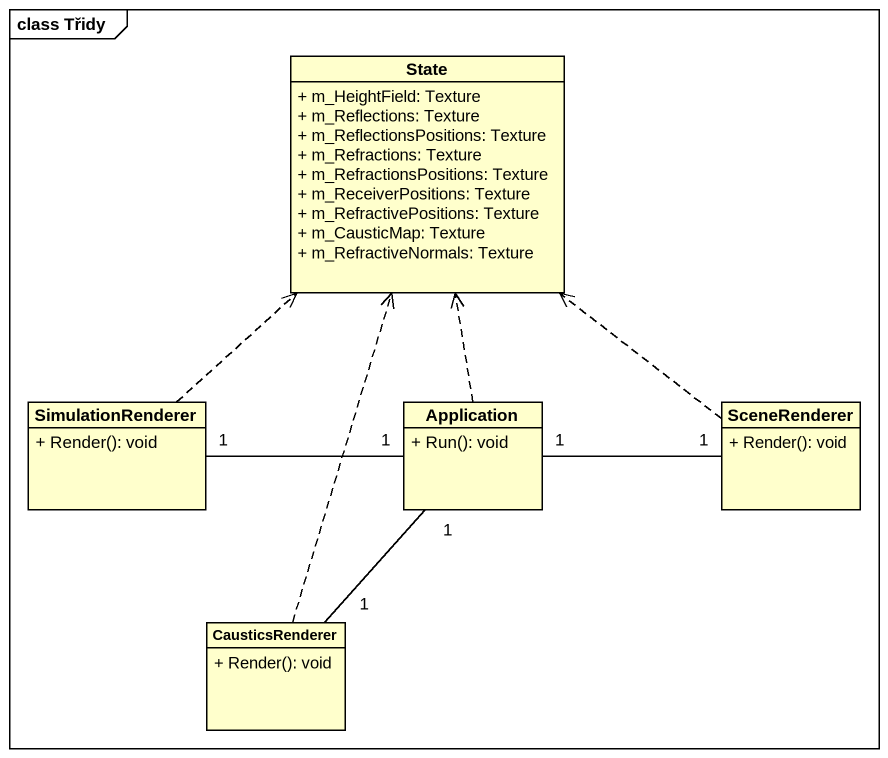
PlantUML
@startuml
mainframe class Třidy
hide circle
hide empty members
skinparam classAttributeIconSize 0
class "State" as State_ {
  + m_HeightField: Texture
  + m_Reflections: Texture
  + m_ReflectionsPositions: Texture
  + m_Refractions: Texture
  + m_RefractionsPositions: Texture
  + m_ReceiverPositions: Texture
  + m_RefractivePositions: Texture
  + m_CausticMap: Texture
  + m_RefractiveNormals: Texture
}
class SimulationRenderer {
  + Render(): void
}
class Application {
  + Run(): void
}
class SceneRenderer {
  + Render(): void
}
class CausticsRenderer {
  + Render(): void
}
SimulationRenderer .up.> State_
SimulationRenderer "1" -right- "1" Application
Application .up.> State_
Application "1" -right- "1" SceneRenderer
SceneRenderer .up.> State_
CausticsRenderer .up.> State_
CausticsRenderer "1" -up- "1" Application
@enduml
